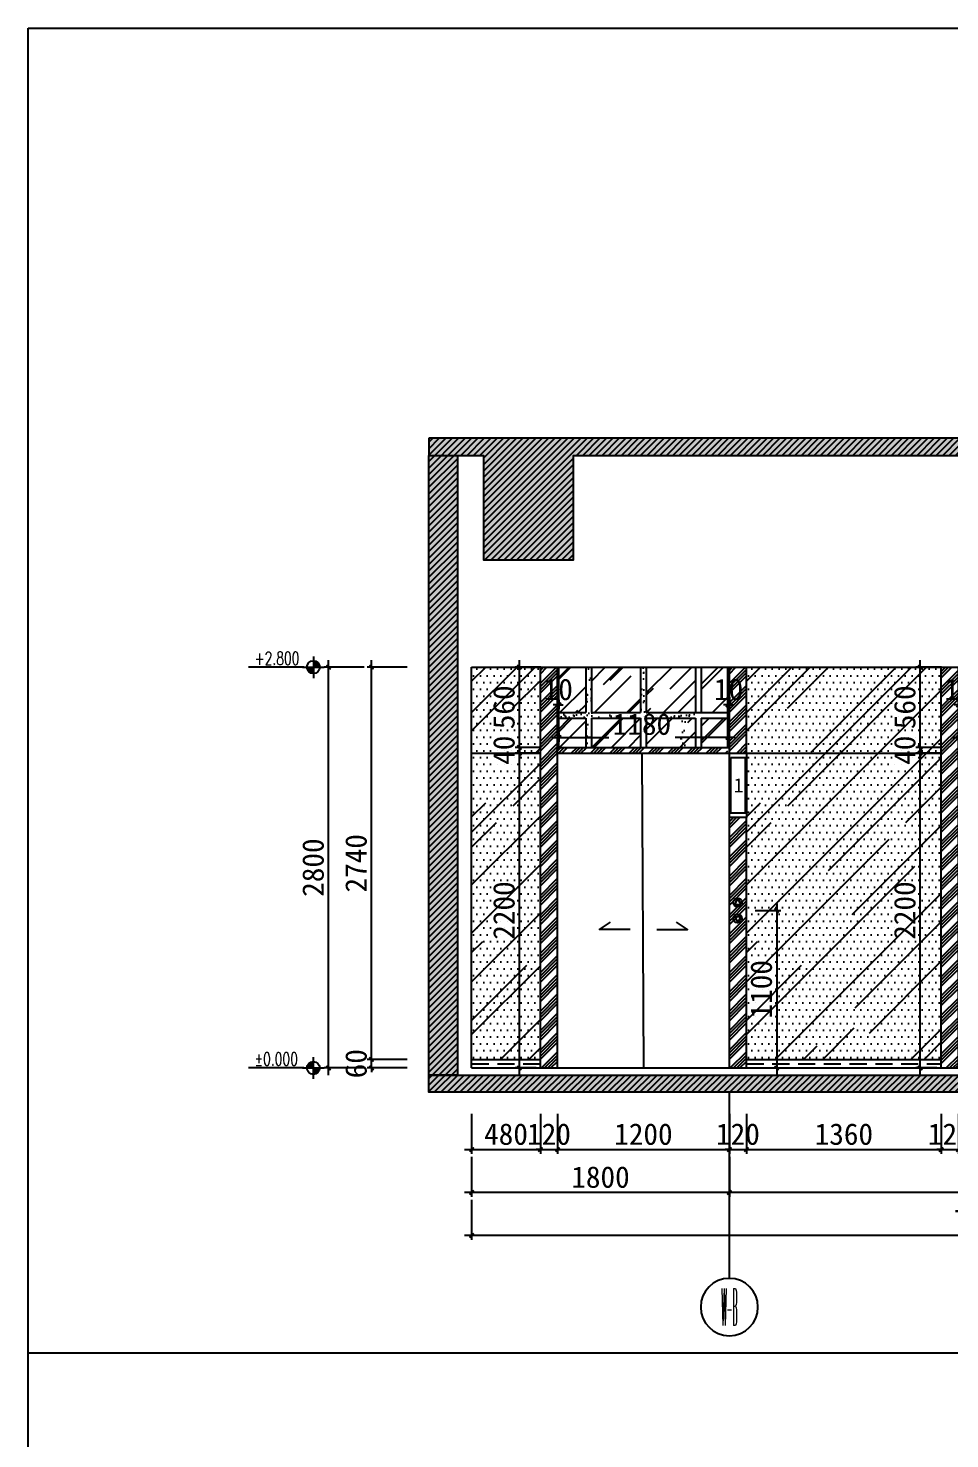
# Model space of a CAD drawing. Header units: millimetres. Extents: x 110215 to 630040, y -488650 to 141897.
# Drawn here: x 570051 to 576489, y 132042 to 141897 of the extents above; entities that cross this region are included whole.
import ezdxf
from ezdxf.enums import TextEntityAlignment as Align

# ---------------------------------------------------------------- set-up
doc = ezdxf.new("R2010")
doc.units = ezdxf.units.MM
doc.header["$LTSCALE"] = 1000
doc.linetypes.add('_DASH', pattern=[0.6, 0.4, -0.2])
doc.layers.get('Defpoints').update_dxf_attribs({"color": 2})
for name, color, linetype in [('0-118标注', 2, 'Continuous'), ('0-140c立面材料填充', 250, 'Continuous'), ('0-140d立面材料分隔', 146, 'Continuous'), ('0-140立面图剖切线', 4, 'Continuous'), ('D-地面', 8, 'Continuous')]:
    doc.layers.add(name, color=color, linetype=linetype)
doc.styles.add('_TCH_AXIS', font='COMPLEX', dxfattribs={"bigfont": 'GBCBIG'})
doc.styles.add('COMPLEX', font='COMPLEX')
doc.styles.add('DIM_FONT', font='SIMPLEX', dxfattribs={"width": 0.7, "bigfont": 'GBCBIG'})
doc.styles.add('黑体', font='simhei.ttf')
doc.dimstyles.new('50', dxfattribs={"dimscale": 50, "dimtxt": 3, "dimasz": 0.6, "dimexe": 0.6, "dimexo": 0.6, "dimtad": 1, "dimdec": 0, "dimdsep": 46, "dimtxsty": '黑体', "dimblk1": 'ARCHTICK', "dimblk2": 'ARCHTICK', "dimsah": 1, "dimcen": 0, "dimdle": 1, "dimclrd": 251, "dimclre": 251, "dimclrt": 2, "dimadec": 0, "dimazin": 0, "dimtfac": 1, "dimtdec": 0, "dimtix": 1, "dimtmove": 2, "dimatfit": 3, "dimldrblk": 'DOT', "dimfxl": 0, "dimtolj": 1, "dimtzin": 0, "dimarcsym": 0})

# ---------------------------------------------------------------- blocks, each defined once
blk = doc.blocks.new('A$C5D592601')
at = {"color": 8}
for p, q in [((0, 0), (69, 119)), ((0, 0), (139, 0)), ((139, 0), (69, 119))]:
    blk.add_line(p, q, dxfattribs=at)
blk = doc.blocks.new('A$C281910DD')
at = {"color": 4}
for centre in [(30.2, 142.2), (30.2, 30.2)]:
    blk.add_circle(centre, 30.2, dxfattribs=at)
at = {"color": 8, "xscale": 0.3314608094856856, "yscale": 0.3314608094856856, "zscale": 0.3314608094856856}
blk.add_blockref('A$C5D592601', (7.9, 128.3), dxfattribs=at)
at = {"color": 8, "xscale": -0.3314608094856856, "yscale": 0.3314608094856856, "zscale": 0.3314608094856856, "rotation": 180}
blk.add_blockref('A$C5D592601', (7.9, 44.1), dxfattribs=at)
blk = doc.blocks.new('_ArchTick')
at = {"color": 0, "linetype": 'ByBlock', "const_width": 0.4}
blk.add_lwpolyline([(-0.5, -0.5), (0.5, 0.5)], dxfattribs=at)
blk = doc.blocks.new('*D222')
at = {"color": 251, "lineweight": -2, "transparency": 16777216}
for p, q in [((413595.4, 134582.7), (413595.4, 136882.7)), ((413745.4, 136832.7), (413565.4, 136832.7)), ((413712.3, 134632.7), (413565.4, 134632.7))]:
    blk.add_line(p, q, dxfattribs=at)
at = {"layer": 'Defpoints', "color": 0, "transparency": 16777216}
for p in [(413595.4, 136832.7), (413872.3, 136832.7), (413742.3, 134632.7)]:
    blk.add_point(p, dxfattribs=at)
at = {"color": 251, "lineweight": -2, "transparency": 16777216, "xscale": 30, "yscale": 30, "zscale": 30}
for p, rotation in [((413595.4, 136832.7), 90), ((413595.4, 134632.7), 270)]:
    blk.add_blockref('_ArchTick', p, dxfattribs=dict(at, rotation=rotation))
at = {"color": 2, "transparency": 16777216, "insert": (413488.3, 135732.7), "char_height": 150, "attachment_point": 5, "rotation": 90, "style": '黑体'}
blk.add_mtext('\\A1;2200', dxfattribs=at)
blk = doc.blocks.new('_DOT')
at = {"color": 0, "linetype": 'ByBlock'}
blk.add_line((-0.5, 0), (-1, 0), dxfattribs=at)
at = {"color": 0, "linetype": 'ByBlock', "const_width": 0.5}
blk.add_lwpolyline([(-0.25, 0, 1), (0.25, 0, 1)], format="xyb", close=True, dxfattribs=at)
blk = doc.blocks.new('*D223')
at = {"color": 251, "lineweight": -2, "transparency": 16777216}
for p, q in [((413595.4, 136822.7), (413595.4, 137482.7)), ((413745.4, 137432.7), (413565.4, 137432.7)), ((413745.4, 136872.7), (413565.4, 136872.7))]:
    blk.add_line(p, q, dxfattribs=at)
at = {"layer": 'Defpoints', "color": 0, "transparency": 16777216}
for p in [(413595.4, 137432.7), (413872.3, 137432.7), (413872.3, 136872.7)]:
    blk.add_point(p, dxfattribs=at)
at = {"color": 251, "lineweight": -2, "transparency": 16777216, "xscale": 30, "yscale": 30, "zscale": 30}
for p, rotation in [((413595.4, 137432.7), 90), ((413595.4, 136872.7), 270)]:
    blk.add_blockref('_ArchTick', p, dxfattribs=dict(at, rotation=rotation))
at = {"color": 2, "transparency": 16777216, "insert": (413488.3, 137152.7), "char_height": 150, "attachment_point": 5, "rotation": 90, "style": '黑体'}
blk.add_mtext('\\A1;560', dxfattribs=at)
blk = doc.blocks.new('*D220')
at = {"color": 251, "lineweight": -2, "transparency": 16777216}
for p, q in [((413862.3, 137204), (413862.3, 137139.4)), ((413872.3, 137204), (413872.3, 137139.4)), ((413862.3, 137169.4), (413832.3, 137169.4)), ((413862.3, 137169.4), (413872.3, 137169.4)), ((413872.3, 137169.4), (413902.3, 137169.4))]:
    blk.add_line(p, q, dxfattribs=at)
at = {"layer": 'Defpoints', "color": 0, "transparency": 16777216}
for p in [(413862.3, 137234), (413872.3, 137234), (413872.3, 137169.4)]:
    blk.add_point(p, dxfattribs=at)
at = {"color": 251, "lineweight": -2, "transparency": 16777216, "xscale": 30, "yscale": 30, "zscale": 30}
blk.add_blockref('_ArchTick', (413862.3, 137169.4), dxfattribs=at)
at = {"color": 251, "lineweight": -2, "transparency": 16777216, "xscale": 30, "yscale": 30, "zscale": 30, "rotation": 180}
blk.add_blockref('_ArchTick', (413872.3, 137169.4), dxfattribs=at)
at = {"color": 2, "transparency": 16777216, "insert": (413867.3, 137276.5), "char_height": 150, "attachment_point": 5, "style": '黑体'}
blk.add_mtext('\\A1;10', dxfattribs=at)
blk = doc.blocks.new('*D224')
at = {"color": 251, "lineweight": -2, "transparency": 16777216}
for p, q in [((415052.3, 136982.3), (415052.3, 136911.6)), ((413822.3, 136941.6), (414219.5, 136941.6)), ((413872.3, 136976.2), (413872.3, 136911.6)), ((415102.3, 136941.6), (414683.9, 136941.6))]:
    blk.add_line(p, q, dxfattribs=at)
at = {"layer": 'Defpoints', "color": 0, "transparency": 16777216}
for p in [(413872.3, 137006.2), (415052.3, 137012.3), (415052.3, 136941.6)]:
    blk.add_point(p, dxfattribs=at)
at = {"color": 251, "lineweight": -2, "transparency": 16777216, "xscale": 30, "yscale": 30, "zscale": 30, "rotation": 180}
blk.add_blockref('_ArchTick', (413872.3, 136941.6), dxfattribs=at)
at = {"color": 251, "lineweight": -2, "transparency": 16777216, "xscale": 30, "yscale": 30, "zscale": 30}
blk.add_blockref('_ArchTick', (415052.3, 136941.6), dxfattribs=at)
at = {"color": 2, "transparency": 16777216, "insert": (414451.7, 137034.1), "char_height": 150, "attachment_point": 5, "style": '黑体'}
blk.add_mtext('\\A1;1180', dxfattribs=at)
blk = doc.blocks.new('*D221')
at = {"color": 251, "lineweight": -2, "transparency": 16777216}
for p, q in [((415052.3, 137299.1), (415052.3, 137139.4)), ((415062.3, 137222.6), (415062.3, 137139.4)), ((415052.3, 137169.4), (415022.3, 137169.4)), ((415052.3, 137169.4), (415062.3, 137169.4)), ((415062.3, 137169.4), (415092.3, 137169.4))]:
    blk.add_line(p, q, dxfattribs=at)
at = {"layer": 'Defpoints', "color": 0, "transparency": 16777216}
for p in [(415052.3, 137329.1), (415062.3, 137252.6), (415062.3, 137169.4)]:
    blk.add_point(p, dxfattribs=at)
at = {"color": 251, "lineweight": -2, "transparency": 16777216, "xscale": 30, "yscale": 30, "zscale": 30}
blk.add_blockref('_ArchTick', (415052.3, 137169.4), dxfattribs=at)
at = {"color": 251, "lineweight": -2, "transparency": 16777216, "xscale": 30, "yscale": 30, "zscale": 30, "rotation": 180}
blk.add_blockref('_ArchTick', (415062.3, 137169.4), dxfattribs=at)
at = {"color": 2, "transparency": 16777216, "insert": (415057.3, 137276.5), "char_height": 150, "attachment_point": 5, "style": '黑体'}
blk.add_mtext('\\A1;10', dxfattribs=at)
blk = doc.blocks.new('*D218')
at = {"color": 251, "lineweight": -2, "transparency": 16777216}
for p, q in [((415243, 135732.7), (415423, 135732.7)), ((415393, 135782.7), (415393, 134582.7)), ((415243, 134632.7), (415423, 134632.7))]:
    blk.add_line(p, q, dxfattribs=at)
at = {"layer": 'Defpoints', "color": 0, "transparency": 16777216}
for p in [(415150.5, 135732.7), (415120.9, 134632.7), (415393, 134632.7)]:
    blk.add_point(p, dxfattribs=at)
at = {"color": 251, "lineweight": -2, "transparency": 16777216, "xscale": 30, "yscale": 30, "zscale": 30}
for p, rotation in [((415393, 135732.7), 90), ((415393, 134632.7), 270)]:
    blk.add_blockref('_ArchTick', p, dxfattribs=dict(at, rotation=rotation))
at = {"color": 2, "transparency": 16777216, "insert": (415286, 135182.7), "char_height": 150, "attachment_point": 5, "rotation": 90, "style": '黑体'}
blk.add_mtext('\\A1;1100', dxfattribs=at)
blk = doc.blocks.new('*D219')
at = {"color": 251, "lineweight": -2, "transparency": 16777216}
for p, q in [((413595.4, 136872.7), (413595.4, 136902.7)), ((413745.4, 136872.7), (413565.4, 136872.7)), ((413745.4, 136832.7), (413565.4, 136832.7)), ((413595.4, 136872.7), (413595.4, 136832.7)), ((413595.4, 136832.7), (413595.4, 136802.7))]:
    blk.add_line(p, q, dxfattribs=at)
at = {"layer": 'Defpoints', "color": 0, "transparency": 16777216}
for p in [(413595.4, 136832.7), (413862.3, 136872.7), (413872.3, 136832.7)]:
    blk.add_point(p, dxfattribs=at)
at = {"color": 251, "lineweight": -2, "transparency": 16777216, "xscale": 30, "yscale": 30, "zscale": 30}
for p, rotation in [((413595.4, 136872.7), 270), ((413595.4, 136832.7), 90)]:
    blk.add_blockref('_ArchTick', p, dxfattribs=dict(at, rotation=rotation))
at = {"color": 2, "transparency": 16777216, "insert": (413488.3, 136852.7), "char_height": 150, "attachment_point": 5, "rotation": 90, "style": '黑体'}
blk.add_mtext('\\A1;40', dxfattribs=at)
blk = doc.blocks.new('*D525')
at = {"color": 251, "lineweight": -2, "transparency": 16777216}
for p, q in [((573149.2, 134312.7), (573149.2, 134032.7)), ((573629.2, 134312.7), (573629.2, 134032.7)), ((573099.2, 134062.7), (573679.2, 134062.7))]:
    blk.add_line(p, q, dxfattribs=at)
at = {"layer": 'Defpoints', "color": 0, "transparency": 16777216}
for p in [(573149.2, 134462.7), (573629.2, 134462.7), (573629.2, 134062.7)]:
    blk.add_point(p, dxfattribs=at)
at = {"color": 251, "lineweight": -2, "transparency": 16777216, "xscale": 30, "yscale": 30, "zscale": 30, "rotation": 180}
blk.add_blockref('_ArchTick', (573149.2, 134062.7), dxfattribs=at)
at = {"color": 251, "lineweight": -2, "transparency": 16777216, "xscale": 30, "yscale": 30, "zscale": 30}
blk.add_blockref('_ArchTick', (573629.2, 134062.7), dxfattribs=at)
at = {"color": 2, "transparency": 16777216, "insert": (573389.2, 134169.8), "char_height": 150, "attachment_point": 5, "style": '黑体'}
blk.add_mtext('\\A1;480', dxfattribs=at)
blk = doc.blocks.new('*D526')
at = {"color": 251, "lineweight": -2, "transparency": 16777216}
for p, q in [((573629.2, 134312.7), (573629.2, 134032.7)), ((573749.2, 134312.7), (573749.2, 134032.7)), ((573629.2, 134062.7), (573599.2, 134062.7)), ((573629.2, 134062.7), (573749.2, 134062.7)), ((573749.2, 134062.7), (573779.2, 134062.7))]:
    blk.add_line(p, q, dxfattribs=at)
at = {"layer": 'Defpoints', "color": 0, "transparency": 16777216}
for p in [(573629.2, 134462.7), (573749.2, 134462.7), (573749.2, 134062.7)]:
    blk.add_point(p, dxfattribs=at)
at = {"color": 251, "lineweight": -2, "transparency": 16777216, "xscale": 30, "yscale": 30, "zscale": 30}
blk.add_blockref('_ArchTick', (573629.2, 134062.7), dxfattribs=at)
at = {"color": 251, "lineweight": -2, "transparency": 16777216, "xscale": 30, "yscale": 30, "zscale": 30, "rotation": 180}
blk.add_blockref('_ArchTick', (573749.2, 134062.7), dxfattribs=at)
at = {"color": 2, "transparency": 16777216, "insert": (573689.2, 134169.8), "char_height": 150, "attachment_point": 5, "style": '黑体'}
blk.add_mtext('\\A1;120', dxfattribs=at)
blk = doc.blocks.new('*D527')
at = {"color": 251, "lineweight": -2, "transparency": 16777216}
for p, q in [((573749.2, 134312.7), (573749.2, 134032.7)), ((574949.2, 134312.7), (574949.2, 134032.7)), ((573699.2, 134062.7), (574999.2, 134062.7))]:
    blk.add_line(p, q, dxfattribs=at)
at = {"layer": 'Defpoints', "color": 0, "transparency": 16777216}
for p in [(573749.2, 134462.7), (574949.2, 134462.7), (574949.2, 134062.7)]:
    blk.add_point(p, dxfattribs=at)
at = {"color": 251, "lineweight": -2, "transparency": 16777216, "xscale": 30, "yscale": 30, "zscale": 30, "rotation": 180}
blk.add_blockref('_ArchTick', (573749.2, 134062.7), dxfattribs=at)
at = {"color": 251, "lineweight": -2, "transparency": 16777216, "xscale": 30, "yscale": 30, "zscale": 30}
blk.add_blockref('_ArchTick', (574949.2, 134062.7), dxfattribs=at)
at = {"color": 2, "transparency": 16777216, "insert": (574349.2, 134169.8), "char_height": 150, "attachment_point": 5, "style": '黑体'}
blk.add_mtext('\\A1;1200', dxfattribs=at)
blk = doc.blocks.new('*D528')
at = {"color": 251, "lineweight": -2, "transparency": 16777216}
for p, q in [((574949.2, 134312.7), (574949.2, 134032.7)), ((575069.2, 134312.7), (575069.2, 134032.7)), ((574949.2, 134062.7), (574919.2, 134062.7)), ((574949.2, 134062.7), (575069.2, 134062.7)), ((575069.2, 134062.7), (575099.2, 134062.7))]:
    blk.add_line(p, q, dxfattribs=at)
at = {"layer": 'Defpoints', "color": 0, "transparency": 16777216}
for p in [(574949.2, 134462.7), (575069.2, 134462.7), (575069.2, 134062.7)]:
    blk.add_point(p, dxfattribs=at)
at = {"color": 251, "lineweight": -2, "transparency": 16777216, "xscale": 30, "yscale": 30, "zscale": 30}
blk.add_blockref('_ArchTick', (574949.2, 134062.7), dxfattribs=at)
at = {"color": 251, "lineweight": -2, "transparency": 16777216, "xscale": 30, "yscale": 30, "zscale": 30, "rotation": 180}
blk.add_blockref('_ArchTick', (575069.2, 134062.7), dxfattribs=at)
at = {"color": 2, "transparency": 16777216, "insert": (575009.2, 134169.8), "char_height": 150, "attachment_point": 5, "style": '黑体'}
blk.add_mtext('\\A1;120', dxfattribs=at)
blk = doc.blocks.new('*D529')
at = {"color": 251, "lineweight": -2, "transparency": 16777216}
for p, q in [((575069.2, 134312.7), (575069.2, 134032.7)), ((576429.2, 134312.7), (576429.2, 134032.7)), ((575019.2, 134062.7), (576479.2, 134062.7))]:
    blk.add_line(p, q, dxfattribs=at)
at = {"layer": 'Defpoints', "color": 0, "transparency": 16777216}
for p in [(575069.2, 134462.7), (576429.2, 134462.7), (576429.2, 134062.7)]:
    blk.add_point(p, dxfattribs=at)
at = {"color": 251, "lineweight": -2, "transparency": 16777216, "xscale": 30, "yscale": 30, "zscale": 30, "rotation": 180}
blk.add_blockref('_ArchTick', (575069.2, 134062.7), dxfattribs=at)
at = {"color": 251, "lineweight": -2, "transparency": 16777216, "xscale": 30, "yscale": 30, "zscale": 30}
blk.add_blockref('_ArchTick', (576429.2, 134062.7), dxfattribs=at)
at = {"color": 2, "transparency": 16777216, "insert": (575749.2, 134169.8), "char_height": 150, "attachment_point": 5, "style": '黑体'}
blk.add_mtext('\\A1;1360', dxfattribs=at)
blk = doc.blocks.new('*D530')
at = {"color": 251, "lineweight": -2, "transparency": 16777216}
for p, q in [((576429.2, 134312.7), (576429.2, 134032.7)), ((576549.2, 134312.7), (576549.2, 134032.7)), ((576429.2, 134062.7), (576399.2, 134062.7)), ((576429.2, 134062.7), (576549.2, 134062.7)), ((576549.2, 134062.7), (576579.2, 134062.7))]:
    blk.add_line(p, q, dxfattribs=at)
at = {"layer": 'Defpoints', "color": 0, "transparency": 16777216}
for p in [(576429.2, 134462.7), (576549.2, 134462.7), (576549.2, 134062.7)]:
    blk.add_point(p, dxfattribs=at)
at = {"color": 251, "lineweight": -2, "transparency": 16777216, "xscale": 30, "yscale": 30, "zscale": 30}
blk.add_blockref('_ArchTick', (576429.2, 134062.7), dxfattribs=at)
at = {"color": 251, "lineweight": -2, "transparency": 16777216, "xscale": 30, "yscale": 30, "zscale": 30, "rotation": 180}
blk.add_blockref('_ArchTick', (576549.2, 134062.7), dxfattribs=at)
at = {"color": 2, "transparency": 16777216, "insert": (576489.2, 134169.8), "char_height": 150, "attachment_point": 5, "style": '黑体'}
blk.add_mtext('\\A1;120', dxfattribs=at)
blk = doc.blocks.new('*D550')
at = {"color": 251, "lineweight": -2, "transparency": 16777216}
for p, q in [((574949.2, 134012.7), (574949.2, 133732.7)), ((579199.2, 134012.7), (579199.2, 133732.7)), ((579249.2, 133762.7), (574899.2, 133762.7))]:
    blk.add_line(p, q, dxfattribs=at)
at = {"layer": 'Defpoints', "color": 0, "transparency": 16777216}
for p in [(574949.2, 134062.7), (579199.2, 134062.7), (574949.2, 133762.7)]:
    blk.add_point(p, dxfattribs=at)
at = {"color": 251, "lineweight": -2, "transparency": 16777216, "xscale": 30, "yscale": 30, "zscale": 30, "rotation": 180}
blk.add_blockref('_ArchTick', (574949.2, 133762.7), dxfattribs=at)
at = {"color": 251, "lineweight": -2, "transparency": 16777216, "xscale": 30, "yscale": 30, "zscale": 30}
blk.add_blockref('_ArchTick', (579199.2, 133762.7), dxfattribs=at)
at = {"color": 2, "transparency": 16777216, "insert": (577074.2, 133869.8), "char_height": 150, "attachment_point": 5, "style": '黑体'}
blk.add_mtext('\\A1;4250', dxfattribs=at)
blk = doc.blocks.new('*D551')
at = {"color": 251, "lineweight": -2, "transparency": 16777216}
for p, q in [((573149.2, 134012.7), (573149.2, 133732.7)), ((574949.2, 134012.7), (574949.2, 133732.7)), ((574999.2, 133762.7), (573099.2, 133762.7))]:
    blk.add_line(p, q, dxfattribs=at)
at = {"layer": 'Defpoints', "color": 0, "transparency": 16777216}
for p in [(573149.2, 134062.7), (574949.2, 134062.7), (573149.2, 133762.7)]:
    blk.add_point(p, dxfattribs=at)
at = {"color": 251, "lineweight": -2, "transparency": 16777216, "xscale": 30, "yscale": 30, "zscale": 30, "rotation": 180}
blk.add_blockref('_ArchTick', (573149.2, 133762.7), dxfattribs=at)
at = {"color": 251, "lineweight": -2, "transparency": 16777216, "xscale": 30, "yscale": 30, "zscale": 30}
blk.add_blockref('_ArchTick', (574949.2, 133762.7), dxfattribs=at)
at = {"color": 2, "transparency": 16777216, "insert": (574049.2, 133869.8), "char_height": 150, "attachment_point": 5, "style": '黑体'}
blk.add_mtext('\\A1;1800', dxfattribs=at)
blk = doc.blocks.new('*D552')
at = {"color": 251, "lineweight": -2, "transparency": 16777216}
for p, q in [((573149.2, 133712.7), (573149.2, 133432.7)), ((580291.6, 133712.7), (580291.6, 133432.7)), ((580341.6, 133462.7), (573099.2, 133462.7))]:
    blk.add_line(p, q, dxfattribs=at)
at = {"layer": 'Defpoints', "color": 0, "transparency": 16777216}
for p in [(573149.2, 133762.7), (580291.6, 133762.7), (573149.2, 133462.7)]:
    blk.add_point(p, dxfattribs=at)
at = {"color": 251, "lineweight": -2, "transparency": 16777216, "xscale": 30, "yscale": 30, "zscale": 30, "rotation": 180}
blk.add_blockref('_ArchTick', (573149.2, 133462.7), dxfattribs=at)
at = {"color": 251, "lineweight": -2, "transparency": 16777216, "xscale": 30, "yscale": 30, "zscale": 30}
blk.add_blockref('_ArchTick', (580291.6, 133462.7), dxfattribs=at)
at = {"color": 2, "transparency": 16777216, "insert": (576720.4, 133568.9), "char_height": 150, "attachment_point": 5, "style": '黑体'}
blk.add_mtext('\\A1;7142', dxfattribs=at)
blk = doc.blocks.new('_AXISO')
blk.add_circle((0, 0), 0.5)
at = {"style": 'COMPLEX', "width": 1.041667}
blk.add_attdef('A', text='', height=0.56, dxfattribs=at).set_placement((-0.25, -0.28), (0.25, -0.28), align=Align.FIT)
blk = doc.blocks.new('*D553')
at = {"color": 251, "lineweight": -2, "transparency": 16777216}
for p, q in [((572449.2, 134692.7), (572449.2, 134722.7)), ((572699.2, 134692.7), (572419.2, 134692.7)), ((572699.2, 134632.7), (572419.2, 134632.7)), ((572449.2, 134632.7), (572449.2, 134692.7)), ((572449.2, 134632.7), (572449.2, 134602.7))]:
    blk.add_line(p, q, dxfattribs=at)
at = {"layer": 'Defpoints', "color": 0, "transparency": 16777216}
for p in [(572449.2, 134692.7), (572849.2, 134692.7), (572849.2, 134632.7)]:
    blk.add_point(p, dxfattribs=at)
at = {"color": 251, "lineweight": -2, "transparency": 16777216, "xscale": 30, "yscale": 30, "zscale": 30}
for p, rotation in [((572449.2, 134692.7), 270), ((572449.2, 134632.7), 90)]:
    blk.add_blockref('_ArchTick', p, dxfattribs=dict(at, rotation=rotation))
at = {"color": 2, "transparency": 16777216, "insert": (572342.1, 134662.7), "char_height": 150, "attachment_point": 5, "rotation": 90, "style": '黑体'}
blk.add_mtext('\\A1;60', dxfattribs=at)
blk = doc.blocks.new('*D554')
at = {"color": 251, "lineweight": -2, "transparency": 16777216}
for p, q in [((572449.2, 134642.7), (572449.2, 137482.7)), ((572699.2, 137432.7), (572419.2, 137432.7)), ((572699.2, 134692.7), (572419.2, 134692.7))]:
    blk.add_line(p, q, dxfattribs=at)
at = {"layer": 'Defpoints', "color": 0, "transparency": 16777216}
for p in [(572449.2, 137432.7), (572849.2, 137432.7), (572849.2, 134692.7)]:
    blk.add_point(p, dxfattribs=at)
at = {"color": 251, "lineweight": -2, "transparency": 16777216, "xscale": 30, "yscale": 30, "zscale": 30}
for p, rotation in [((572449.2, 137432.7), 90), ((572449.2, 134692.7), 270)]:
    blk.add_blockref('_ArchTick', p, dxfattribs=dict(at, rotation=rotation))
at = {"color": 2, "transparency": 16777216, "insert": (572342.1, 136062.7), "char_height": 150, "attachment_point": 5, "rotation": 90, "style": '黑体'}
blk.add_mtext('\\A1;2740', dxfattribs=at)
blk = doc.blocks.new('*D555')
at = {"color": 251, "lineweight": -2, "transparency": 16777216}
for p, q in [((572149.2, 134582.7), (572149.2, 137482.7)), ((572399.2, 137432.7), (572119.2, 137432.7)), ((572399.2, 134632.7), (572119.2, 134632.7))]:
    blk.add_line(p, q, dxfattribs=at)
at = {"layer": 'Defpoints', "color": 0, "transparency": 16777216}
for p in [(572149.2, 137432.7), (572449.2, 137432.7), (572449.2, 134632.7)]:
    blk.add_point(p, dxfattribs=at)
at = {"color": 251, "lineweight": -2, "transparency": 16777216, "xscale": 30, "yscale": 30, "zscale": 30}
for p, rotation in [((572149.2, 137432.7), 90), ((572149.2, 134632.7), 270)]:
    blk.add_blockref('_ArchTick', p, dxfattribs=dict(at, rotation=rotation))
at = {"color": 2, "transparency": 16777216, "insert": (572042.1, 136032.7), "char_height": 150, "attachment_point": 5, "rotation": 90, "style": '黑体'}
blk.add_mtext('\\A1;2800', dxfattribs=at)
blk = doc.blocks.new('*U702')
at = {"extrusion": (0, 0, -1)}
for points in [[(0, 0), (1.5, 0, 0.414214), (0, 1.5)], [(0, 0), (-1.5, 0, 0.414214), (0, -1.5)]]:
    blk.add_hatch(color=256, dxfattribs=at).paths.add_polyline_path(points)
for p, q in [((-2.25, 0), (-15.09, 0)), ((-2.52, 0), (2.52, 0)), ((0, -2.52), (0, 2.52))]:
    blk.add_line(p, q)
blk.add_circle((0, 0), 1.5)
at = {"style": 'DIM_FONT', "width": 0.7, "flags": 8}
blk.add_attdef('%%P0.000', (-13.68, -0.59), '', height=3, dxfattribs=at)
blk = doc.blocks.new('*U703')
at = {"extrusion": (0, 0, -1)}
for points in [[(0, 0), (1.5, 0, -0.414214), (0, -1.5)], [(0, 0), (-1.5, 0, -0.414214), (0, 1.5)]]:
    blk.add_hatch(color=256, dxfattribs=at).paths.add_polyline_path(points)
for p, q in [((-2.25, 0), (-15.09, 0)), ((-2.52, 0), (2.52, 0)), ((0, 2.52), (0, -2.52))]:
    blk.add_line(p, q)
blk.add_circle((0, 0), 1.5)
at = {"style": 'DIM_FONT', "width": 0.7, "flags": 8}
blk.add_attdef('%%P0.000', (-13.68, 0.59), '', height=3, dxfattribs=at)
blk = doc.blocks.new('dsfcsfs')
h = blk.add_hatch()
h.set_pattern_fill('ANSI34', color=8, scale=5, style=0)
h.set_pattern_definition([(45, (413742.3, 134632.675), (-67.352, 67.352), []), (45, (413764.75, 134632.675), (-67.352, 67.352), []), (45, (413787.2, 134632.675), (-67.352, 67.352), []), (45, (413809.65, 134632.675), (-67.352, 67.352), [])])
h.paths.add_polyline_path([(413862.3, 137432.7), (413742.3, 137432.7), (413742.3, 134632.7), (413862.3, 134632.7)])
h = blk.add_hatch()
h.set_pattern_fill('SCO水泥,_O', color=8, scale=40, pattern_type=2)
h.set_pattern_definition([(37.5, (413861.69, 136952.675), (-2.5197, 77.073), [0, -60.8, 0, -68, 0, -65]), (7.5, (413861.69, 136952.67), (70.791, 112.886), [0, -32.8, 0, -54.8, 0, -21]), (327.5, (413812.49, 136952.675), (124.5657, 0.2264), [0, -20, 0, -72, 0, -94]), (317.5, (413812.49, 136952.67), (120.245, 35.107), [0, -10, 0, -47.2, 0, -54])])
h.paths.add_polyline_path([(413861.7, 137116.3), (414841.7, 137116.3), (414841.7, 137076.3), (413861.7, 137076.3)])
h.paths.add_polyline_path([(414099.2, 137076.3), (414059.2, 137076.3), (414059.2, 136872.7), (414099.2, 136872.7)])
h.paths.add_polyline_path([(414715.3, 137076.3), (414755.3, 137076.3), (414755.3, 136872.7), (414715.3, 136872.7)])
h.paths.add_polyline_path([(414099.2, 137432.7), (414059.2, 137432.7), (414059.2, 137116.3), (414099.2, 137116.3)])
h = blk.add_hatch()
h.set_pattern_fill('AR-RROOF', color=8, scale=10, angle=45, style=0)
h.set_pattern_definition([(45, (413861.7, 136952.67), (215.526, 574.736), [3810, -508, 1270, -254]), (45, (414010.76, 137281.35), (-418.48, 59.27), [762, -83.82, 1524, -190.5]), (45, (413798.83, 137195.14), (813.611, 1054.282), [2032, -355.6, 1016, -254])])
h.paths.add_polyline_path([(414865.4, 137076.3), (415052.3, 137076.3), (415052.3, 136872.7), (414865.4, 136872.7)])
h.paths.add_polyline_path([(414482.3, 137076.3), (414825.4, 137076.3), (414825.4, 136872.7), (414482.3, 136872.7)])
h.paths.add_polyline_path([(414099.2, 137076.3), (414442.3, 137076.3), (414442.3, 136872.7), (414099.2, 136872.7)])
h.paths.add_polyline_path([(414059.2, 137076.3), (413861.7, 137076.3), (413861.7, 136872.7), (414059.2, 136872.7)])
h.paths.add_polyline_path([(414442.3, 137432.7), (414099.2, 137432.7), (414099.2, 137116.3), (414442.3, 137116.3)])
h.paths.add_polyline_path([(414059.2, 137432.7), (413861.7, 137432.7), (413861.7, 137116.3), (414059.2, 137116.3)])
h.paths.add_polyline_path([(414825.4, 137432.7), (414482.3, 137432.7), (414482.3, 137116.3), (414825.4, 137116.3)])
h = blk.add_hatch()
h.set_pattern_fill('SCO水泥,_O', color=8, scale=40, pattern_type=2)
h.set_pattern_definition([(37.5, (414442.3, 136952.675), (-2.52, 77.073), [0, -60.8, 0, -68, 0, -65]), (7.5, (414442.3, 136952.67), (70.79, 112.886), [0, -32.8, 0, -54.8, 0, -21]), (327.5, (414393.1, 136952.675), (124.566, 0.226), [0, -20, 0, -72, 0, -94]), (317.5, (414393.1, 136952.67), (120.245, 35.107), [0, -10, 0, -47.2, 0, -54])])
h.paths.add_polyline_path([(414482.3, 137432.7), (414442.3, 137432.7), (414442.3, 136952.7), (414482.3, 136952.7)])
h = blk.add_hatch()
h.set_pattern_fill('AR-RROOF', color=8, scale=10, angle=45, style=0)
h.paths.add_polyline_path([(415052.3, 137432.7), (414865.4, 137432.7), (414865.4, 137116.3), (415052.3, 137116.3)])
h.paths.add_polyline_path([(414975, 137168.1), (415139.6, 137168.1), (415139.6, 137355.6), (414975, 137355.6)], flags=9)
h = blk.add_hatch()
h.set_pattern_fill('ANSI34', color=8, scale=5, style=0)
h.set_pattern_definition([(45, (415062.3, 134632.675), (-67.352, 67.352), []), (45, (415084.75, 134632.675), (-67.352, 67.352), []), (45, (415107.2, 134632.675), (-67.352, 67.352), []), (45, (415129.65, 134632.675), (-67.352, 67.352), [])])
h.paths.add_polyline_path([(415182.3, 136382.7), (415062.3, 136382.7), (415062.3, 134632.7), (415182.3, 134632.7)])
h.paths.add_polyline_path([(415182.3, 137432.7), (415062.3, 137432.7), (415062.3, 136832.7), (415182.3, 136832.7)])
h = blk.add_hatch()
h.set_pattern_fill('ANSI34', color=8, scale=5, style=0)
h.set_pattern_definition([(45, (413951.69, 136832.675), (-67.352, 67.352), []), (45, (413974.14, 136832.675), (-67.352, 67.352), []), (45, (413996.59, 136832.675), (-67.352, 67.352), []), (45, (414019.04, 136832.675), (-67.352, 67.352), [])])
h.paths.add_polyline_path([(415051.7, 136872.7), (413851.7, 136872.7), (413851.7, 136832.7), (415051.7, 136832.7)])
at = {"color": 4}
for p, q in [((413742.3, 134632.7), (413742.3, 137432.7)), ((415182.3, 136832.7), (415182.3, 137432.7)), ((415182.3, 134632.7), (415182.3, 136382.7))]:
    blk.add_line(p, q, dxfattribs=at)
at = {"color": 3}
for p, q in [((413862.3, 134632.7), (413862.3, 137432.7)), ((415062.3, 136832.7), (415062.3, 137432.7)), ((413862.3, 136872.7), (415062.3, 136872.7)), ((413862.3, 136832.7), (415062.3, 136832.7)), ((414451.7, 136832.7), (414462.3, 134632.7)), ((415062.3, 134632.7), (415062.3, 136382.7))]:
    blk.add_line(p, q, dxfattribs=at)
at = {"color": 9}
for p, q in [((413872.3, 136872.7), (413872.3, 137432.7)), ((415052.3, 136872.7), (415052.3, 137432.7))]:
    blk.add_line(p, q, dxfattribs=at)
at = {"color": 8}
for p, q in [((414059.2, 137432.7), (414059.2, 137116.3)), ((414099.2, 137432.7), (414099.2, 137116.3)), ((414442.3, 137432.7), (414442.3, 137116.3)), ((414482.3, 137432.7), (414482.3, 137116.3)), ((414825.4, 137432.7), (414825.4, 137116.3)), ((414865.4, 137432.7), (414865.4, 137116.3)), ((413872.3, 137116.3), (414059.2, 137116.3)), ((413872.3, 137076.3), (414059.2, 137076.3)), ((414059.2, 137076.3), (414059.2, 136872.7)), ((414099.2, 137116.3), (414442.3, 137116.3)), ((414099.2, 137076.3), (414442.3, 137076.3)), ((414099.2, 137076.3), (414099.2, 136872.7)), ((414442.3, 137076.3), (414442.3, 136872.7)), ((414482.3, 137116.3), (415052.3, 137116.3)), ((414482.3, 137076.3), (414825.4, 137076.3)), ((414482.3, 137076.3), (414482.3, 136872.7)), ((414825.4, 137076.3), (414825.4, 136872.7)), ((414825.4, 137076.3), (414825.4, 136872.7)), ((414865.4, 137076.3), (415052.3, 137076.3)), ((414865.4, 137076.3), (414865.4, 136872.7)), ((414865.4, 137076.3), (414865.4, 136872.7))]:
    blk.add_line(p, q, dxfattribs=at)
at = {"color": 5}
blk.add_line((414442.3, 137432.7), (414482.3, 137432.7), dxfattribs=at)
at = {"color": 8}
for points in [[(415062.3, 136832.7), (415182.3, 136832.7), (415182.3, 136382.7), (415062.3, 136382.7)], [(415072.3, 136802.7), (415172.3, 136802.7), (415172.3, 136412.7), (415072.3, 136412.7)]]:
    blk.add_lwpolyline(points, close=True, dxfattribs=at)
at = {"color": 2}
for points in [[(414368.5, 135600.3), (414155.5, 135600.3), (414231.5, 135650.8)], [(414556.1, 135600.3), (414769.1, 135600.3), (414693.1, 135650.8)]]:
    blk.add_lwpolyline(points, dxfattribs=at)
at = {"color": 8}
blk.add_blockref('A$C281910DD', (415090.1, 135646.5), dxfattribs=at)
blk.add_text('1', height=100, dxfattribs=at).set_placement((415093.2, 136558))
for base, p1, p2, angle, picture, middle in [((413595.4, 137432.7), (413872.3, 136872.7), (413872.3, 137432.7), 90, '*D223', (413488.3, 137152.7)), ((413595.4, 136832.7), (413862.3, 136872.7), (413872.3, 136832.7), 270, '*D219', (413488.3, 136852.7)), ((413595.4, 136832.7), (413742.3, 134632.7), (413872.3, 136832.7), 90, '*D222', (413488.3, 135732.7)), ((415393, 134632.7), (415150.5, 135732.7), (415120.9, 134632.7), 90, '*D218', (415286, 135182.7))]:
    dim = blk.add_linear_dim(base=base, p1=p1, p2=p2, angle=angle, dimstyle='50')
    dim.commit()
    dim.dimension.update_dxf_attribs({"geometry": picture, "text_midpoint": middle})
for base, p1, p2, picture, middle in [((413872.3, 137169.4), (413862.3, 137234), (413872.3, 137234), '*D220', (413867.3, 137276.5)), ((415062.3, 137169.4), (415052.3, 137329.1), (415062.3, 137252.6), '*D221', (415057.3, 137276.5))]:
    dim = blk.add_linear_dim(base=base, p1=p1, p2=p2, dimstyle='50')
    dim.commit()
    dim.dimension.update_dxf_attribs({"geometry": picture, "text_midpoint": middle})
dim = blk.add_linear_dim(base=(415052.3, 136941.6), p1=(413872.3, 137006.2), p2=(415052.3, 137012.3), dimstyle='50')
dim.commit()
dim.dimension.update_dxf_attribs({"geometry": '*D224', "text_midpoint": (414451.7, 137034.1), "dimtype": 128})

msp = doc.modelspace()

# ---------------------------------------------------------------- hatches: boundary and pattern name
h = msp.add_hatch()
h.set_pattern_fill('ANSI31', color=250, scale=10)
h.set_pattern_definition([(45, (-52227.5, -330.928), (-22.4506403, 22.4506403), [])])
h.paths.add_polyline_path([(572849.2, 139032.7), (572849.2, 138912.7), (573231.8, 138912.7), (573231.8, 138182.7), (573860.7, 138182.7), (573860.7, 138912.7), (578897.5, 138912.7), (578897.5, 138182.7), (579499.1, 138182.7), (579499.1, 138912.7), (580291.6, 138912.7), (580291.6, 139032.7)])
h.paths.add_polyline_path([(572849.2, 138912.7), (573049.2, 138912.7), (573049.2, 134582.7), (572849.2, 134582.7)])
h.paths.add_polyline_path([(572849.2, 134582.7), (580291.6, 134582.7), (580291.6, 134462.7), (572849.2, 134462.7)])
h = msp.add_hatch()
h.set_pattern_fill('玻璃', color=8, scale=500, angle=45)
h.set_pattern_definition([(45, (564284.15, 131658.43), (424.264, 1131.37), [7500, -1000, 2500, -500]), (45, (564577.6, 132305.4), (-823.78, 116.673), [1500, -165, 3000, -375]), (45, (564160.4, 132135.72), (1601.597, 2075.358), [4000, -700, 2000, -500])])
h.paths.add_polyline_path([(573149.2, 137432.7), (573149.2, 134692.7), (573629.2, 134692.7), (573629.2, 137432.7)])
h = msp.add_hatch()
h.set_pattern_fill('玻璃', color=8, scale=500, angle=45)
h.set_pattern_definition([(45, (566204.13, 131658.43), (424.264, 1131.37), [7500, -1000, 2500, -500]), (45, (566497.6, 132305.4), (-823.78, 116.673), [1500, -165, 3000, -375]), (45, (566080.38, 132135.72), (1601.597, 2075.358), [4000, -700, 2000, -500])])
h.paths.add_polyline_path([(575069.2, 137432.7), (575069.2, 134692.7), (576429.2, 134692.7), (576429.2, 137432.7)])
at = {"layer": '0-140c立面材料填充'}
h = msp.add_hatch(dxfattribs=at)
h.set_pattern_fill('AR-CONC', color=256)
h.set_pattern_definition([(50, (-52227.5, -330.93), (182.18467, -15.939086), [19.05, -209.55]), (355, (-52227.5, -330.93), (-35.24342, 191.056845), [15.24, -167.640584]), (100.451445, (-52212.32, -332.26), (146.941247, 175.11775), [16.19001, -178.090245]), (46.1842, (-52227.5, -280.13), (271.07904, -42.04233), [28.575, -314.325]), (96.635558, (-52204.9, -283.63), (237.40413, 247.42612), [24.28502, -267.13561]), (351.18415, (-52227.5, -280.13), (237.40413, 247.42612), [22.85997, -251.45973]), (21, (-52202.1, -292.83), (151.61439, -102.265198), [19.05, -209.55]), (326, (-52202.1, -292.83), (61.80203, 184.187966), [15.24, -167.64]), (71.451445, (-52189.47, -301.35), (213.41642, 81.92277), [16.19001, -178.08994]), (37.5, (-52227.5, -330.93), (3.088603, 84.555039), [0, -165.608, 0, -170.18, 0, -168.275]), (7.5, (-52227.5, -330.93), (66.819663, 100.180575), [0, -97.028, 0, -161.798, 0, -64.135]), (327.5, (-52284.143, -330.93), (135.590595, -5.728744), [0, -63.5, 0, -198.12, 0, -262.89]), (317.5, (-52309.54, -330.93), (148.129181, 25.42649), [0, -82.55, 0, -131.572, 0, -186.69])])
h.paths.add_polyline_path([(572849.2, 139032.7), (572849.2, 138912.7), (573231.8, 138912.7), (573231.8, 138182.7), (573860.7, 138182.7), (573860.7, 138912.7), (578897.5, 138912.7), (578897.5, 138182.7), (579499.1, 138182.7), (579499.1, 138912.7), (580291.6, 138912.7), (580291.6, 139032.7)])
h.paths.add_polyline_path([(572849.2, 138912.7), (573049.2, 138912.7), (573049.2, 134582.7), (572849.2, 134582.7)])
h.paths.add_polyline_path([(572849.2, 134582.7), (580291.6, 134582.7), (580291.6, 134462.7), (572849.2, 134462.7)])
at = {"layer": 'D-地面'}
h = msp.add_hatch(dxfattribs=at)
h.set_pattern_fill('DOTS', color=8, scale=30, style=0)
h.set_pattern_definition([(0, (564304.15, 131658.426), (23.8125, 47.625), [0, -47.625])])
h.paths.add_polyline_path([(573149.2, 137432.7), (573149.2, 134692.7), (573629.2, 134692.7), (573629.2, 137432.7)])
h = msp.add_hatch(dxfattribs=at)
h.set_pattern_fill('DOTS', color=8, scale=30, style=0)
h.set_pattern_definition([(0, (566224.126, 131658.426), (23.8125, 47.625), [0, -47.625])])
h.paths.add_polyline_path([(575069.2, 137432.7), (575069.2, 134692.7), (576429.2, 134692.7), (576429.2, 137432.7)])

# ---------------------------------------------------------------- linework, layer by layer
at = {"color": 8}
for p, q in [((573149.2, 136832.7), (573629.2, 136832.7)), ((575069.2, 136832.7), (576429.2, 136832.7))]:
    msp.add_line(p, q, dxfattribs=at)
msp.add_line((595596.8, 132641.2), (570051.4, 132641.2))
for points in [[(570051.4, 141896.8), (595596.8, 141896.8), (595596.8, 121785.6), (570051.4, 121785.6)], [(572849.2, 138912.7), (573049.2, 138912.7), (573049.2, 134582.7), (572849.2, 134582.7)], [(572849.2, 138912.7), (573049.2, 138912.7), (573049.2, 134582.7), (572849.2, 134582.7)], [(572849.2, 134582.7), (580291.6, 134582.7), (580291.6, 134462.7), (572849.2, 134462.7)]]:
    msp.add_lwpolyline(points, close=True)
msp.add_lwpolyline([(572849.2, 139032.7), (572849.2, 138912.7), (573231.8, 138912.7), (573231.8, 138182.7), (573860.7, 138182.7), (573860.7, 138912.7), (578897.5, 138912.7), (578897.5, 138182.7), (579499.1, 138182.7), (579499.1, 138912.7), (580291.6, 138912.7), (580291.6, 139032.7), (572849.2, 139032.7)])
at = {"layer": '0-118标注'}
msp.add_line((574949.2, 133162.7, 13.8), (574949.2, 134462.7), dxfattribs=at)
at = {"layer": '0-140d立面材料分隔'}
for p, q in [((573149.2, 134692.7), (573629.2, 134692.7)), ((575069.2, 134692.7), (576429.2, 134692.7))]:
    msp.add_line(p, q, dxfattribs=at)
at = {"layer": '0-140d立面材料分隔', "color": 1, "linetype": '_DASH', "ltscale": 0.3}
for p, q in [((573149.2, 134662.7), (573629.2, 134662.7)), ((575069.2, 134662.7), (576429.2, 134662.7))]:
    msp.add_line(p, q, dxfattribs=at)
at = {"layer": '0-140立面图剖切线'}
for p, q in [((573149.2, 134632.7), (573149.2, 137432.7)), ((573149.2, 137432.7), (580291.6, 137432.7)), ((573149.2, 134632.7), (580291.6, 134632.7))]:
    msp.add_line(p, q, dxfattribs=at)

# ---------------------------------------------------------------- block references
at = {"color": 5}
for p in [(159886.9, 0), (162686.9, 0)]:
    msp.add_blockref('dsfcsfs', p, dxfattribs=at)
at = {"layer": '0-118标注'}
ref = msp.add_blockref('*U703', (572043.6, 137432.7), dxfattribs=dict(at, xscale=30, yscale=30, zscale=30))
ref.add_attrib('%%P0.000', '+2.800', (571633, 137450.4), dxfattribs={"layer": '0', "color": 7, "height": 90, "style": 'DIM_FONT', "width": 0.7, "flags": 8})
ref = msp.add_blockref('*U702', (572043.6, 134632.7), dxfattribs=dict(at, xscale=30, yscale=30, zscale=30))
ref.add_attrib('%%P0.000', '±0.000', (571633, 134650.4), dxfattribs={"layer": '0', "color": 7, "height": 90, "style": 'DIM_FONT', "width": 0.7, "flags": 8})
ref = msp.add_blockref('_AXISO', (574949.2, 132962.7, 13.8), dxfattribs=dict(at, xscale=-400, yscale=400, zscale=400))
ref.add_attrib('A', 'W-B', dxfattribs={"layer": '0', "height": 257.36, "style": '_TCH_AXIS', "width": 0.134328}).set_placement((574894, 132834, 13.8), (575004.3, 132834, 13.8), align=Align.FIT)

# ---------------------------------------------------------------- dimensions: what is measured, and where the dimension line sits
for base, p1, p2, angle, picture, middle in [((572149.2, 137432.7), (572449.2, 134632.7), (572449.2, 137432.7), 90, '*D555', (572042.1, 136032.7)), ((572449.2, 137432.7), (572849.2, 134692.7), (572849.2, 137432.7), 90, '*D554', (572342.1, 136062.7)), ((572449.2, 134692.7), (572849.2, 134632.7), (572849.2, 134692.7), 90, '*D553', (572342.1, 134662.7)), ((573149.2, 133762.7), (574949.2, 134062.7), (573149.2, 134062.7), 180, '*D551', (574049.2, 133869.8)), ((574949.2, 133762.7), (579199.2, 134062.7), (574949.2, 134062.7), 180, '*D550', (577074.2, 133869.8)), ((573149.2, 133462.7), (580291.6, 133762.7), (573149.2, 133762.7), 180, '*D552', (576720.4, 133568.9))]:
    dim = msp.add_linear_dim(base=base, p1=p1, p2=p2, angle=angle, dimstyle='50', override={"dimfxl": 5, "dimarcsym": 1})
    dim.commit()
    dim.dimension.update_dxf_attribs({"geometry": picture, "text_midpoint": middle})
for base, p1, p2, picture, middle in [((573629.2, 134062.7), (573149.2, 134462.7), (573629.2, 134462.7), '*D525', (573389.2, 134169.8)), ((573749.2, 134062.7), (573629.2, 134462.7), (573749.2, 134462.7), '*D526', (573689.2, 134169.8)), ((574949.2, 134062.7), (573749.2, 134462.7), (574949.2, 134462.7), '*D527', (574349.2, 134169.8)), ((575069.2, 134062.7), (574949.2, 134462.7), (575069.2, 134462.7), '*D528', (575009.2, 134169.8)), ((576429.2, 134062.7), (575069.2, 134462.7), (576429.2, 134462.7), '*D529', (575749.2, 134169.8)), ((576549.2, 134062.7), (576429.2, 134462.7), (576549.2, 134462.7), '*D530', (576489.2, 134169.8))]:
    dim = msp.add_linear_dim(base=base, p1=p1, p2=p2, dimstyle='50', override={"dimfxl": 5, "dimarcsym": 1})
    dim.commit()
    dim.dimension.update_dxf_attribs({"geometry": picture, "text_midpoint": middle})

doc.saveas('drawing.dxf')
